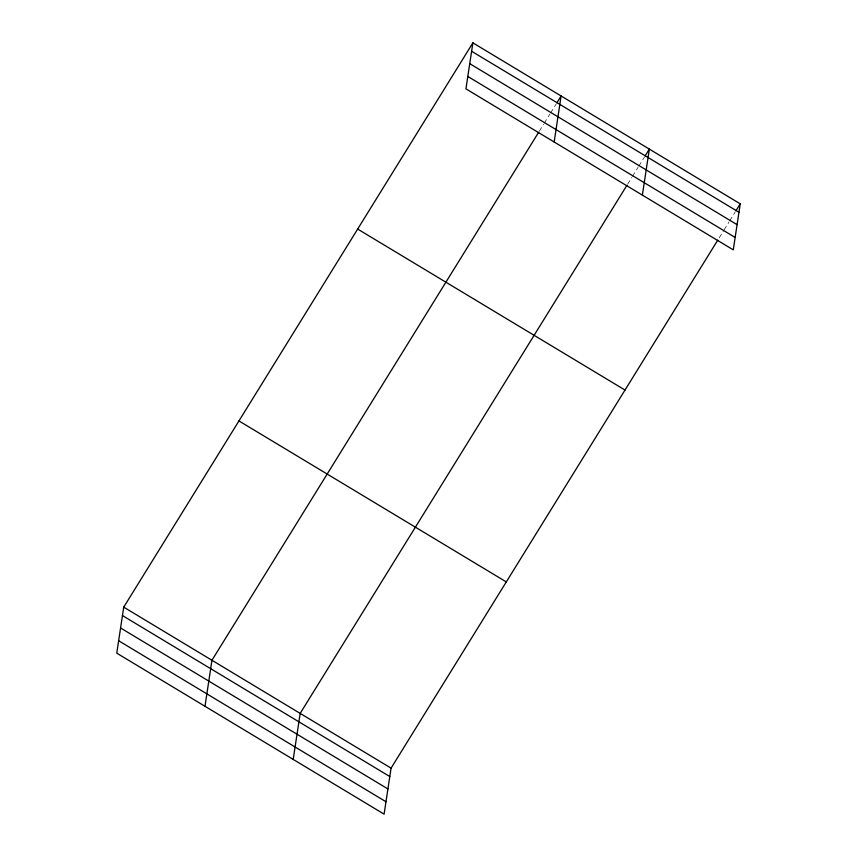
<?xml version="1.0" encoding="UTF-8"?>
<svg xmlns="http://www.w3.org/2000/svg" width="857" height="857" viewBox="0 0 857 857"><rect width="100%" height="100%" fill="white"/><g stroke="black" fill="none" stroke-linecap="round" stroke-linejoin="round"><path stroke-width="0.64" stroke-dasharray="4.29 3.21" d="M539.332 131.175L543.552 124.361M544.249 123.226L549.873 114.142M550.58 113.006L556.193 103.922M627.56 184.309L631.77 177.495M632.477 176.36L638.09 167.276M638.797 166.14L644.421 157.056M719.152 237.903L723.372 231.09M724.069 229.955L728.986 222.006M729.693 220.87L735.317 211.786"/><path stroke-width="1.29" d="M472.893 42.85L465.929 88.86L733.271 249.858L740.234 203.837L472.893 42.85L123.729 607.142L116.766 653.163L384.107 814.15L391.071 768.14L717.748 240.174M204.994 706.286L211.947 660.276L538.635 132.31M293.212 759.409L300.175 713.399L626.853 185.444M554.158 141.994L561.11 95.973L556.9 102.786M642.375 195.117L649.338 149.107L645.117 155.92M736.013 210.651L740.234 203.837M471.618 51.259L738.959 212.247M469.743 63.664L737.084 224.663M467.815 76.455L735.145 237.443M357.669 229.065L625.01 390.053M238.953 420.926L506.294 581.914M123.729 607.142L391.071 768.14M122.455 615.551L389.796 776.549M120.58 627.967L387.921 788.954M118.652 640.747L385.982 801.745"/></g></svg>
